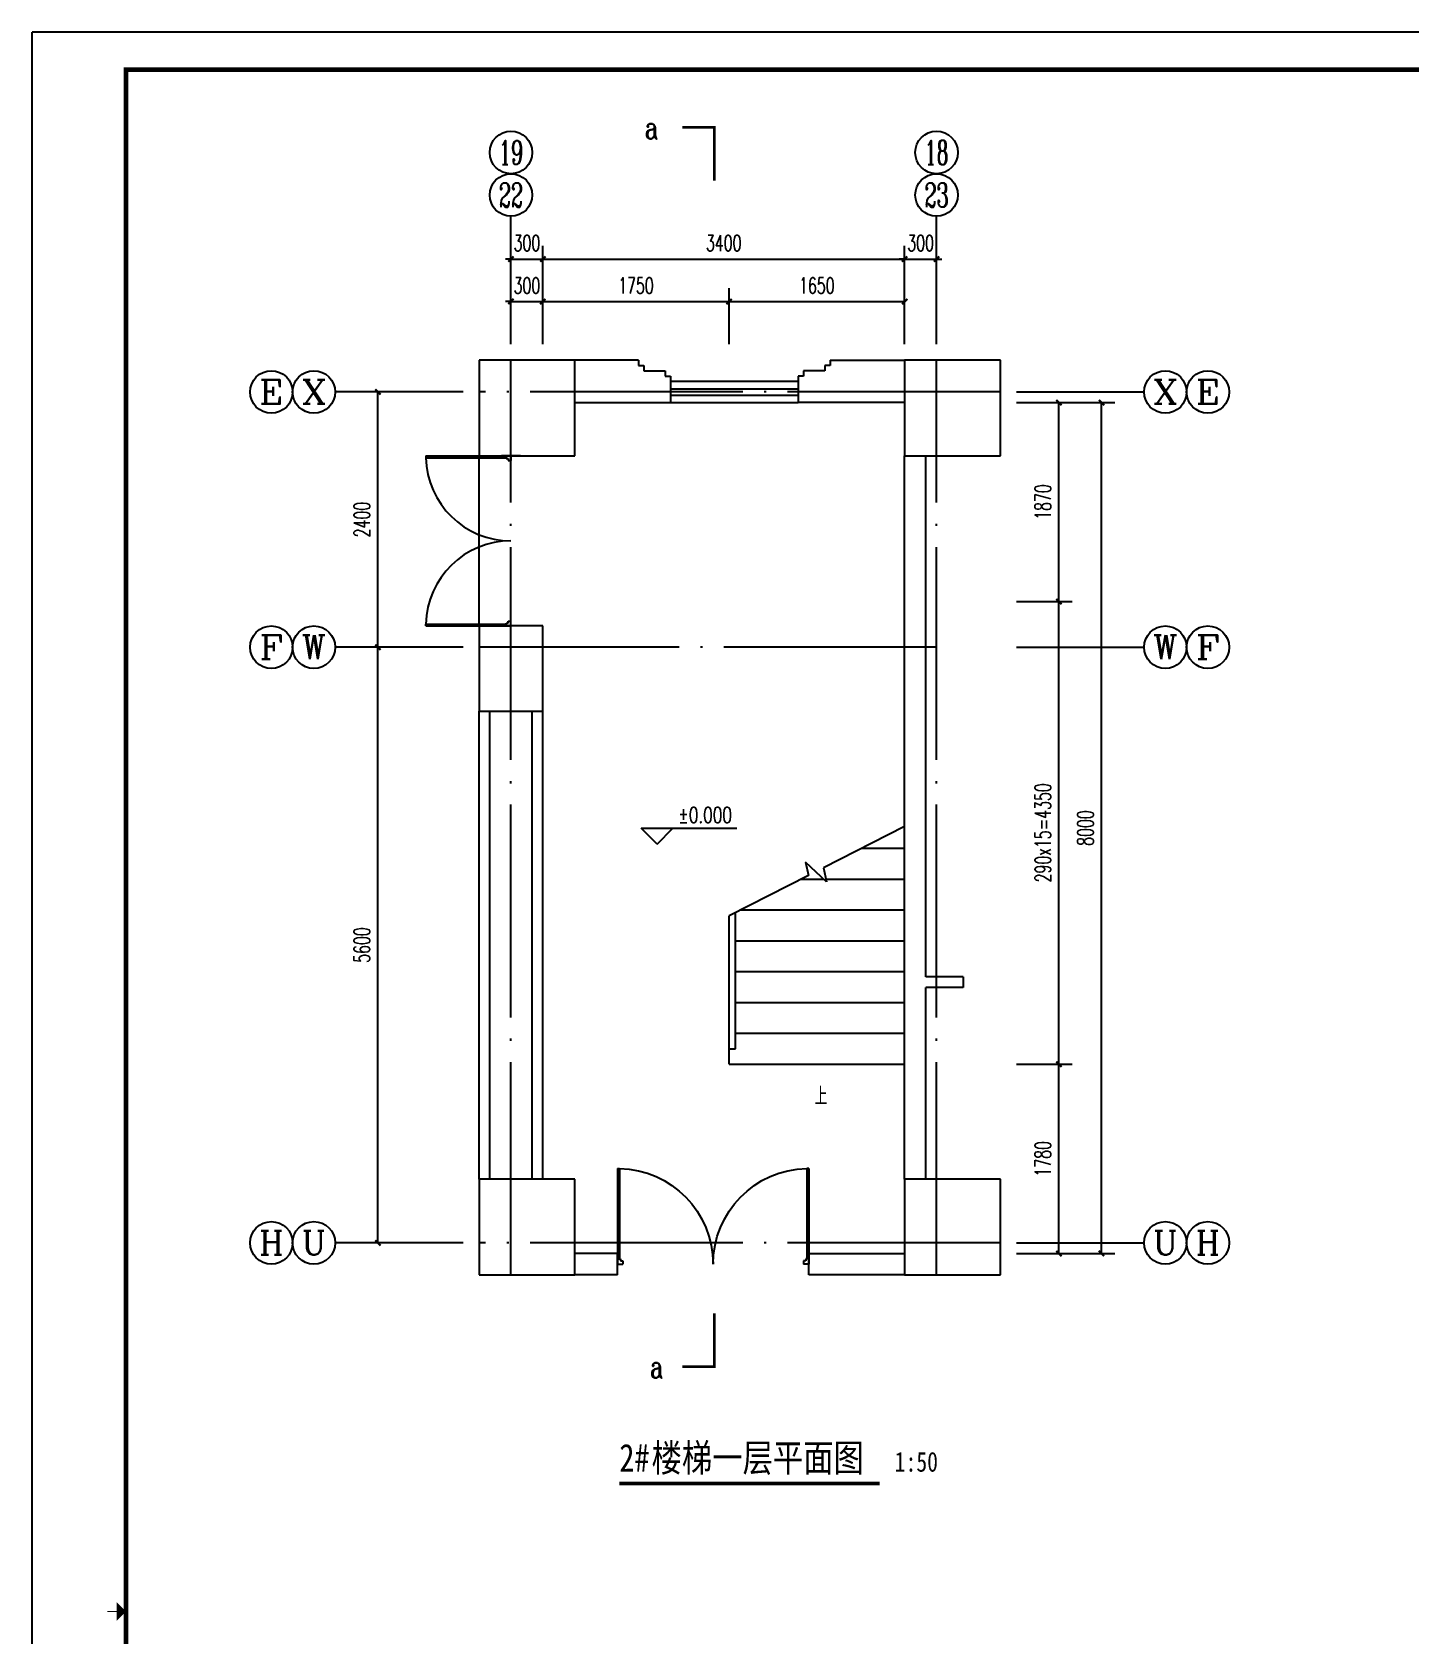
# Model space of a CAD drawing. Extents: x 239268 to 489116, y -316056 to -246175.
# Drawn here: x 262852 to 275793, y -261236 to -246175 of the extents above; entities that cross this region are included whole.
import ezdxf
from ezdxf.enums import TextEntityAlignment as Align

# ---------------------------------------------------------------- set-up
doc = ezdxf.new("R2010")
doc.units = 0
doc.header["$LTSCALE"] = 1000
doc.header["$MEASUREMENT"] = 0
doc.linetypes.add('DOTE', pattern=[2.42, 2, -0.2, 0.02, -0.2])
doc.layers.get('0').update_dxf_attribs({"linetype": 'CONTINUOUS'})
doc.layers.get('Defpoints').update_dxf_attribs({"color": 6, "linetype": 'CONTINUOUS'})
for name, color, linetype in [('A-墙线', 2, 'CONTINUOUS'), ('A-外窗', 145, 'CONTINUOUS'), ('A-门', 167, 'CONTINUOUS'), ('AXIS', 3, 'CONTINUOUS'), ('AXIS_TEXT', 7, 'CONTINUOUS'), ('COLUMN', 2, 'CONTINUOUS'), ('DIM_ELEV', 3, 'CONTINUOUS'), ('DIM_SYMB', 3, 'CONTINUOUS'), ('DOTE', 26, 'DOTE'), ('PUB_TEXT', 7, 'CONTINUOUS'), ('STAIR', 4, 'CONTINUOUS'), ('图框', 85, 'CONTINUOUS')]:
    doc.layers.add(name, color=color, linetype=linetype)
doc.styles.add('_TCH_AXIS', font='COMPLEX', dxfattribs={"bigfont": 'GBCBIG'})
doc.styles.add('_TCH_DIM', font='SIMPLEX', dxfattribs={"bigfont": 'GBCBIG'})
doc.styles.add('_TCH_LABEL', font='COMPLEX', dxfattribs={"bigfont": 'GBCBIG'})
doc.styles.add('COMPLEX', font='COMPLEX')
doc.styles.add('DIM_FONT', font='SIMPLEX.shx', dxfattribs={"width": 0.65})
doc.styles.add('房间名称', font='SIMHEI.TTF', dxfattribs={"width": 0.8})
doc.dimstyles.new('DIMN50', dxfattribs={"dimscale": 0.5, "dimtxt": 300, "dimasz": 100, "dimexe": 250, "dimexo": 300, "dimgap": 150, "dimtad": 1, "dimdec": 0, "dimzin": 0, "dimdsep": 46, "dimtxsty": 'DIM_FONT', "dimblk": 'ARCHTICK', "dimcen": 0.09, "dimclrt": 7, "dimazin": 2, "dimtfac": 1, "dimtdec": 0, "dimtix": 1, "dimtmove": 2, "dimatfit": 3, "dimfxl": 0, "dimtolj": 1, "dimtzin": 0, "dimarcsym": 0})

# ---------------------------------------------------------------- blocks, each defined once
blk = doc.blocks.new('m1800')
at = {"layer": 'A-墙线'}
for p, q in [((-900, -100), (-900, 100)), ((900, -100), (900, 100))]:
    blk.add_line(p, q, dxfattribs=at)
at = {"layer": 'A-门'}
for p, q in [((-900, 900), (-900, 0)), ((-900, 900), (-880, 900)), ((-880, 900), (-880, 50)), ((880, 900), (880, 50)), ((900, 900), (880, 900)), ((900, 900), (900, 0)), ((-900, 50), (-870, 50)), ((-900, 0), (-850, 0)), ((-870, 50), (-870, 30)), ((-870, 30), (-850, 30)), ((-850, 30), (-850, 0)), ((850, 30), (850, 0)), ((870, 30), (850, 30)), ((900, 0), (850, 0)), ((870, 50), (870, 30)), ((900, 50), (870, 50))]:
    blk.add_line(p, q, dxfattribs=at)
for centre, start, end in [((-900, 0), 0, 88.7267), ((900, 0), 91.2733, 180)]:
    blk.add_arc(centre, 900, start, end, dxfattribs=at)
blk = doc.blocks.new('TJAD_TK_A0')
at = {"layer": '图框'}
for p in [(2162, 399.3), (973, -441.7)]:
    blk.add_line(p, (973, 399.3), dxfattribs=at)
at = {"layer": '图框', "const_width": 1.2}
blk.add_lwpolyline([(2152, -431.7), (2152, 389.3), (998, 389.3), (998, -431.7)], close=True, dxfattribs=at)
at = {"layer": '图框', "const_width": 0.3}
blk.add_lwpolyline([(995.5, -21.2), (993, -21.2)], dxfattribs=at)
at = {"layer": '图框'}
blk.add_solid([(995.5, -23.7), (995.5, -18.7), (998, -21.2)], dxfattribs=at)
blk = doc.blocks.new('_ArchTick')
at = {"color": 0, "linetype": 'ByBlock', "const_width": 0.4}
blk.add_lwpolyline([(-0.5, -0.5), (0.5, 0.5)], dxfattribs=at)
blk = doc.blocks.new('*D361')
at = {"layer": 'AXIS', "color": 0, "lineweight": -2}
for p, q in [((266225, -251959), (265978, -251959)), ((266103, -257559), (266103, -251959)), ((266225, -257559), (265978, -257559))]:
    blk.add_line(p, q, dxfattribs=at)
at = {"layer": 'Defpoints', "color": 0}
for p in [(266103, -251959), (266375, -251959), (266375, -257559)]:
    blk.add_point(p, dxfattribs=at)
at = {"layer": 'AXIS', "color": 0, "lineweight": -2, "xscale": 50, "yscale": 50, "zscale": 50}
for p, rotation in [((266103, -251959), 90), ((266103, -257559), 270)]:
    blk.add_blockref('_ArchTick', p, dxfattribs=dict(at, rotation=rotation))
at = {"layer": 'AXIS', "color": 7, "insert": (265953, -254759), "char_height": 150, "attachment_point": 5, "rotation": 90, "style": 'DIM_FONT'}
blk.add_mtext('\\A1;5600', dxfattribs=at)
blk = doc.blocks.new('*D362')
at = {"layer": 'AXIS', "color": 0, "lineweight": -2}
for p, q in [((266225, -249559), (265978, -249559)), ((266103, -251959), (266103, -249559)), ((266225, -251959), (265978, -251959))]:
    blk.add_line(p, q, dxfattribs=at)
at = {"layer": 'Defpoints', "color": 0}
for p in [(266103, -249559), (266375, -249559), (266375, -251959)]:
    blk.add_point(p, dxfattribs=at)
at = {"layer": 'AXIS', "color": 0, "lineweight": -2, "xscale": 50, "yscale": 50, "zscale": 50}
for p, rotation in [((266103, -249559), 90), ((266103, -251959), 270)]:
    blk.add_blockref('_ArchTick', p, dxfattribs=dict(at, rotation=rotation))
at = {"layer": 'AXIS', "color": 7, "insert": (265953, -250759), "char_height": 150, "attachment_point": 5, "rotation": 90, "style": 'DIM_FONT'}
blk.add_mtext('\\A1;2400', dxfattribs=at)
blk = doc.blocks.new('*D363')
at = {"layer": 'AXIS', "color": 0, "lineweight": -2}
for p, q in [((267353, -249109), (267353, -248584)), ((267653, -249109), (267653, -248584)), ((267353, -248709), (267303, -248709)), ((267353, -248709), (267653, -248709)), ((267653, -248709), (267703, -248709))]:
    blk.add_line(p, q, dxfattribs=at)
at = {"layer": 'Defpoints', "color": 0}
for p in [(267653, -248709), (267353, -249259), (267653, -249259)]:
    blk.add_point(p, dxfattribs=at)
at = {"layer": 'AXIS', "color": 0, "lineweight": -2, "xscale": 50, "yscale": 50, "zscale": 50}
blk.add_blockref('_ArchTick', (267353, -248709), dxfattribs=at)
at = {"layer": 'AXIS', "color": 0, "lineweight": -2, "xscale": 50, "yscale": 50, "zscale": 50, "rotation": 180}
blk.add_blockref('_ArchTick', (267653, -248709), dxfattribs=at)
at = {"layer": 'AXIS', "color": 7, "insert": (267503, -248559), "char_height": 150, "attachment_point": 5, "style": 'DIM_FONT'}
blk.add_mtext('\\A1;300', dxfattribs=at)
blk = doc.blocks.new('*D364')
at = {"layer": 'AXIS', "color": 0, "lineweight": -2}
for p, q in [((267653, -249109), (267653, -248584)), ((269403, -249109), (269403, -248584)), ((267653, -248709), (269403, -248709))]:
    blk.add_line(p, q, dxfattribs=at)
at = {"layer": 'Defpoints', "color": 0}
for p in [(269403, -248709), (267653, -249259), (269403, -249259)]:
    blk.add_point(p, dxfattribs=at)
at = {"layer": 'AXIS', "color": 0, "lineweight": -2, "xscale": 50, "yscale": 50, "zscale": 50, "rotation": 180}
blk.add_blockref('_ArchTick', (267653, -248709), dxfattribs=at)
at = {"layer": 'AXIS', "color": 0, "lineweight": -2, "xscale": 50, "yscale": 50, "zscale": 50}
blk.add_blockref('_ArchTick', (269403, -248709), dxfattribs=at)
at = {"layer": 'AXIS', "color": 7, "insert": (268528, -248559), "char_height": 150, "attachment_point": 5, "style": 'DIM_FONT'}
blk.add_mtext('\\A1;1750', dxfattribs=at)
blk = doc.blocks.new('*D365')
at = {"layer": 'AXIS', "color": 0, "lineweight": -2}
for p, q in [((269403, -249109), (269403, -248584)), ((271053, -249109), (271053, -248584)), ((269403, -248709), (271053, -248709))]:
    blk.add_line(p, q, dxfattribs=at)
at = {"layer": 'Defpoints', "color": 0}
for p in [(271053, -248709), (269403, -249259), (271053, -249259)]:
    blk.add_point(p, dxfattribs=at)
at = {"layer": 'AXIS', "color": 0, "lineweight": -2, "xscale": 50, "yscale": 50, "zscale": 50, "rotation": 180}
blk.add_blockref('_ArchTick', (269403, -248709), dxfattribs=at)
at = {"layer": 'AXIS', "color": 0, "lineweight": -2, "xscale": 50, "yscale": 50, "zscale": 50}
blk.add_blockref('_ArchTick', (271053, -248709), dxfattribs=at)
at = {"layer": 'AXIS', "color": 7, "insert": (270228, -248559), "char_height": 150, "attachment_point": 5, "style": 'DIM_FONT'}
blk.add_mtext('\\A1;1650', dxfattribs=at)
blk = doc.blocks.new('*D366')
at = {"layer": 'AXIS', "color": 0, "lineweight": -2}
for p, q in [((267353, -249109), (267353, -248184)), ((267653, -249109), (267653, -248184)), ((267353, -248309), (267303, -248309)), ((267353, -248309), (267653, -248309)), ((267653, -248309), (267703, -248309))]:
    blk.add_line(p, q, dxfattribs=at)
at = {"layer": 'Defpoints', "color": 0}
for p in [(267653, -248309), (267353, -249259), (267653, -249259)]:
    blk.add_point(p, dxfattribs=at)
at = {"layer": 'AXIS', "color": 0, "lineweight": -2, "xscale": 50, "yscale": 50, "zscale": 50}
blk.add_blockref('_ArchTick', (267353, -248309), dxfattribs=at)
at = {"layer": 'AXIS', "color": 0, "lineweight": -2, "xscale": 50, "yscale": 50, "zscale": 50, "rotation": 180}
blk.add_blockref('_ArchTick', (267653, -248309), dxfattribs=at)
at = {"layer": 'AXIS', "color": 7, "insert": (267503, -248159), "char_height": 150, "attachment_point": 5, "style": 'DIM_FONT'}
blk.add_mtext('\\A1;300', dxfattribs=at)
blk = doc.blocks.new('*D367')
at = {"layer": 'AXIS', "color": 0, "lineweight": -2}
for p, q in [((267653, -249109), (267653, -248184)), ((271053, -249109), (271053, -248184)), ((267653, -248309), (271053, -248309))]:
    blk.add_line(p, q, dxfattribs=at)
at = {"layer": 'Defpoints', "color": 0}
for p in [(271053, -248309), (267653, -249259), (271053, -249259)]:
    blk.add_point(p, dxfattribs=at)
at = {"layer": 'AXIS', "color": 0, "lineweight": -2, "xscale": 50, "yscale": 50, "zscale": 50, "rotation": 180}
blk.add_blockref('_ArchTick', (267653, -248309), dxfattribs=at)
at = {"layer": 'AXIS', "color": 0, "lineweight": -2, "xscale": 50, "yscale": 50, "zscale": 50}
blk.add_blockref('_ArchTick', (271053, -248309), dxfattribs=at)
at = {"layer": 'AXIS', "color": 7, "insert": (269353, -248159), "char_height": 150, "attachment_point": 5, "style": 'DIM_FONT'}
blk.add_mtext('\\A1;3400', dxfattribs=at)
blk = doc.blocks.new('*D368')
at = {"layer": 'AXIS', "color": 0, "lineweight": -2}
for p, q in [((271053, -249109), (271053, -248184)), ((271353, -249109), (271353, -248184)), ((271053, -248309), (271003, -248309)), ((271053, -248309), (271353, -248309)), ((271353, -248309), (271403, -248309))]:
    blk.add_line(p, q, dxfattribs=at)
at = {"layer": 'Defpoints', "color": 0}
for p in [(271353, -248309), (271053, -249259), (271353, -249259)]:
    blk.add_point(p, dxfattribs=at)
at = {"layer": 'AXIS', "color": 0, "lineweight": -2, "xscale": 50, "yscale": 50, "zscale": 50}
blk.add_blockref('_ArchTick', (271053, -248309), dxfattribs=at)
at = {"layer": 'AXIS', "color": 0, "lineweight": -2, "xscale": 50, "yscale": 50, "zscale": 50, "rotation": 180}
blk.add_blockref('_ArchTick', (271353, -248309), dxfattribs=at)
at = {"layer": 'AXIS', "color": 7, "insert": (271203, -248159), "char_height": 150, "attachment_point": 5, "style": 'DIM_FONT'}
blk.add_mtext('\\A1;300', dxfattribs=at)
blk = doc.blocks.new('*D369')
at = {"layer": 'AXIS', "color": 0, "lineweight": -2}
for p, q in [((272103, -255879), (272628, -255879)), ((272503, -257659), (272503, -255879)), ((272103, -257659), (272628, -257659))]:
    blk.add_line(p, q, dxfattribs=at)
at = {"layer": 'Defpoints', "color": 0}
for p in [(271953, -255879), (272503, -255879), (271953, -257659)]:
    blk.add_point(p, dxfattribs=at)
at = {"layer": 'AXIS', "color": 0, "lineweight": -2, "xscale": 50, "yscale": 50, "zscale": 50}
for p, rotation in [((272503, -255879), 90), ((272503, -257659), 270)]:
    blk.add_blockref('_ArchTick', p, dxfattribs=dict(at, rotation=rotation))
at = {"layer": 'AXIS', "color": 7, "insert": (272353, -256769), "char_height": 150, "attachment_point": 5, "rotation": 90, "style": 'DIM_FONT'}
blk.add_mtext('\\A1;1780', dxfattribs=at)
blk = doc.blocks.new('*D370')
at = {"layer": 'AXIS', "color": 0, "lineweight": -2}
for p, q in [((272103, -251529), (272628, -251529)), ((272503, -255879), (272503, -251529)), ((272103, -255879), (272628, -255879))]:
    blk.add_line(p, q, dxfattribs=at)
at = {"layer": 'Defpoints', "color": 0}
for p in [(271953, -251529), (272503, -251529), (271953, -255879)]:
    blk.add_point(p, dxfattribs=at)
at = {"layer": 'AXIS', "color": 0, "lineweight": -2, "xscale": 50, "yscale": 50, "zscale": 50}
for p, rotation in [((272503, -251529), 90), ((272503, -255879), 270)]:
    blk.add_blockref('_ArchTick', p, dxfattribs=dict(at, rotation=rotation))
at = {"layer": 'AXIS', "color": 7, "insert": (272353, -253704), "char_height": 150, "attachment_point": 5, "rotation": 90, "style": 'DIM_FONT'}
blk.add_mtext('\\A1;290x15=4350', dxfattribs=at)
blk = doc.blocks.new('*D371')
at = {"layer": 'AXIS', "color": 0, "lineweight": -2}
for p, q in [((272103, -249659), (272628, -249659)), ((272503, -251529), (272503, -249659)), ((272103, -251529), (272628, -251529))]:
    blk.add_line(p, q, dxfattribs=at)
at = {"layer": 'Defpoints', "color": 0}
for p in [(271953, -249659), (272503, -249659), (271953, -251529)]:
    blk.add_point(p, dxfattribs=at)
at = {"layer": 'AXIS', "color": 0, "lineweight": -2, "xscale": 50, "yscale": 50, "zscale": 50}
for p, rotation in [((272503, -249659), 90), ((272503, -251529), 270)]:
    blk.add_blockref('_ArchTick', p, dxfattribs=dict(at, rotation=rotation))
at = {"layer": 'AXIS', "color": 7, "insert": (272353, -250594), "char_height": 150, "attachment_point": 5, "rotation": 90, "style": 'DIM_FONT'}
blk.add_mtext('\\A1;1870', dxfattribs=at)
blk = doc.blocks.new('*D372')
at = {"layer": 'AXIS', "color": 0, "lineweight": -2}
for p, q in [((272103, -249659), (273028, -249659)), ((272903, -257659), (272903, -249659)), ((272103, -257659), (273028, -257659))]:
    blk.add_line(p, q, dxfattribs=at)
at = {"layer": 'Defpoints', "color": 0}
for p in [(271953, -249659), (272903, -249659), (271953, -257659)]:
    blk.add_point(p, dxfattribs=at)
at = {"layer": 'AXIS', "color": 0, "lineweight": -2, "xscale": 50, "yscale": 50, "zscale": 50}
for p, rotation in [((272903, -249659), 90), ((272903, -257659), 270)]:
    blk.add_blockref('_ArchTick', p, dxfattribs=dict(at, rotation=rotation))
at = {"layer": 'AXIS', "color": 7, "insert": (272753, -253659), "char_height": 150, "attachment_point": 5, "rotation": 90, "style": 'DIM_FONT'}
blk.add_mtext('\\A1;8000', dxfattribs=at)
blk = doc.blocks.new('_AXISO')
blk.add_circle((0, 0), 0.5)
at = {"layer": 'AXIS_TEXT', "style": 'COMPLEX', "width": 1.041667}
blk.add_attdef('A', text='', height=0.56, dxfattribs=at).set_placement((-0.25, -0.28), (0.25, -0.28), align=Align.FIT)

msp = doc.modelspace()

# ---------------------------------------------------------------- linework, layer by layer
at = {"layer": 'A-墙线'}
for p, q in [((268553.2, -249259), (267953.2, -249259)), ((268553.2, -249259), (268553.2, -249309)), ((270353.2, -249259), (270353.2, -249309)), ((270353.2, -249259), (271053.2, -249259)), ((268553.2, -249309), (268603.2, -249309)), ((268603.2, -249309), (268603.2, -249359)), ((268603.2, -249359), (268803.2, -249359)), ((268803.2, -249359), (268803.2, -249409)), ((268803.2, -249409), (268853.2, -249409)), ((268853.2, -249409), (268853.2, -249659)), ((270103.2, -249409), (270053.2, -249409)), ((270053.2, -249409), (270053.2, -249659)), ((270103.2, -249359), (270103.2, -249409)), ((270303.2, -249359), (270103.2, -249359)), ((270303.2, -249309), (270303.2, -249359)), ((270353.2, -249309), (270303.2, -249309)), ((267953.2, -249659), (268853.2, -249659)), ((271053.2, -249659), (270053.2, -249659)), ((271053.2, -256959), (271053.2, -250159)), ((271253.2, -255059), (271253.2, -250159)), ((267053.2, -256959), (267053.2, -252559)), ((267153.2, -256959), (267153.2, -252559)), ((267553.2, -256959), (267553.2, -252559)), ((267653.2, -256959), (267653.2, -252559)), ((271603.2, -255059), (271253.2, -255059)), ((271603.2, -255159), (271253.2, -255159)), ((271253.2, -256959), (271253.2, -255159)), ((268353.2, -257659), (267953.2, -257659)), ((270153.2, -257659), (271053.2, -257659)), ((268353.2, -257859), (267953.2, -257859)), ((271053.2, -257859), (270153.2, -257859))]:
    msp.add_line(p, q, dxfattribs=at)
at = {"layer": 'A-外窗'}
for p, q in [((268853.2, -249459), (270053.2, -249459)), ((268853.2, -249529), (270053.2, -249529)), ((268853.2, -249589), (270053.2, -249589)), ((268853.2, -249659), (270053.2, -249659))]:
    msp.add_line(p, q, dxfattribs=at)
at = {"layer": 'A-门'}
msp.add_line((267053.2, -251759), (267053.2, -250159), dxfattribs=at)
at = {"layer": 'AXIS'}
for p, q in [((267353.2, -247507.3), (267353.2, -247507.3)), ((271353.2, -247507.3), (271353.2, -247507.3)), ((267353.2, -249109), (267353.2, -247907.3)), ((271353.2, -249109), (271353.2, -247907.3)), ((265301.4, -249559), (265301.4, -249559)), ((266903.2, -249559), (265701.4, -249559)), ((272103.2, -249559), (273303.2, -249559)), ((273703.2, -249559), (273703.2, -249559)), ((265301.4, -251959), (265301.4, -251959)), ((266903.2, -251959), (265701.4, -251959)), ((272103.2, -251959), (273303.2, -251959)), ((273703.2, -251959), (273703.2, -251959)), ((265301.4, -257559), (265301.4, -257559)), ((266903.2, -257559), (265701.4, -257559)), ((272103.2, -257559), (273303.2, -257559)), ((273703.2, -257559), (273703.2, -257559))]:
    msp.add_line(p, q, dxfattribs=at)
at = {"layer": 'COLUMN'}
for p, q in [((267953.2, -249259), (267053.2, -249259)), ((267053.2, -249259), (267053.2, -250159)), ((267953.2, -250159), (267953.2, -249259)), ((271953.2, -249259), (271053.2, -249259)), ((271053.2, -249259), (271053.2, -250159)), ((271953.2, -250159), (271953.2, -249259)), ((267053.2, -250159), (267953.2, -250159)), ((271053.2, -250159), (271953.2, -250159)), ((267653.2, -251759), (267053.2, -251759)), ((267053.2, -251759), (267053.2, -252559)), ((267653.2, -252559), (267653.2, -251759)), ((267053.2, -252559), (267653.2, -252559)), ((267953.2, -256959), (267053.2, -256959)), ((267053.2, -256959), (267053.2, -257859)), ((267953.2, -257859), (267953.2, -256959)), ((271953.2, -256959), (271053.2, -256959)), ((271053.2, -256959), (271053.2, -257859)), ((271953.2, -257859), (271953.2, -256959)), ((267053.2, -257859), (267953.2, -257859)), ((271053.2, -257859), (271953.2, -257859))]:
    msp.add_line(p, q, dxfattribs=at)
at = {"layer": 'Defpoints'}
msp.add_line((271603.2, -255059), (271603.2, -255159), dxfattribs=at)
at = {"layer": 'DIM_ELEV'}
for p, q in [((268725.8, -253810.5), (268575.8, -253660.5)), ((268575.8, -253660.5), (269475.8, -253660.5)), ((268725.8, -253810.5), (268875.8, -253660.5))]:
    msp.add_line(p, q, dxfattribs=at)
at = {"layer": 'DIM_SYMB'}
for points, const_width in [([(268963.1, -247072.1), (269263.1, -247072.1), (269263.1, -247572.1)], 25), ([(269263.1, -258222.7), (269263.1, -258722.7), (268963.1, -258722.7)], 25), ([(268371.7, -259821.9), (270819.9, -259821.9)], 35)]:
    msp.add_lwpolyline(points, dxfattribs=dict(at, const_width=const_width))
msp.add_lwpolyline([(270258.2, -255879, 0, 0, 0), (270258.2, -254289, 40, 0, 0), (270258.2, -254139, 0, 0, 0)], format="xyseb", dxfattribs=at)
at = {"layer": 'DOTE'}
for p, q in [((267353.2, -257859), (267353.2, -249259)), ((271353.2, -257859), (271353.2, -249259)), ((271953.2, -249559), (267053.2, -249559)), ((271353.2, -251959), (267053.2, -251959)), ((271953.2, -257559), (267053.2, -257559))]:
    msp.add_line(p, q, dxfattribs=at)
at = {"layer": 'STAIR'}
for p, q in [((271053.2, -253645.3), (270290.5, -254032.5)), ((271053.2, -255879), (271053.2, -253645.3)), ((270651.9, -253849), (271053.2, -253849)), ((270318.4, -254164.6), (270121.9, -253980.8)), ((270121.9, -253980.8), (270148.1, -254104.8)), ((270290.5, -254032.5), (270318.4, -254164.6)), ((270148.1, -254104.8), (269403.2, -254482.9)), ((270080.7, -254139), (270291, -254139)), ((270313, -254139), (271053.2, -254139)), ((269403.2, -255734), (269403.2, -254482.9)), ((269403.2, -255734), (269403.2, -254482.9)), ((269463.2, -255734), (269463.2, -254452.5)), ((269509.4, -254429), (271053.2, -254429)), ((269463.2, -254719), (271053.2, -254719)), ((269463.2, -255009), (271053.2, -255009)), ((269463.2, -255299), (271053.2, -255299)), ((269403.2, -255879), (269403.2, -255734)), ((269403.2, -255734), (269463.2, -255734)), ((269463.2, -255589), (271053.2, -255589)), ((269403.2, -255879), (271053.2, -255879))]:
    msp.add_line(p, q, dxfattribs=at)

# ---------------------------------------------------------------- block references
at = {"layer": 'A-门', "xscale": 0.8888874584808946, "yscale": 0.8888874584808946, "zscale": 0.8888874583541028, "rotation": 90}
msp.add_blockref('m1800', (267353.2, -250959), dxfattribs=at)
at = {"layer": 'A-门', "xscale": -1}
msp.add_blockref('m1800', (269253.2, -257759), dxfattribs=at)
at = {"layer": 'AXIS'}
ref = msp.add_blockref('_AXISO', (267353.2, -247307.3), dxfattribs=dict(at, xscale=400, yscale=400, zscale=400))
ref.add_attrib('A', '19', dxfattribs={"layer": 'AXIS_TEXT', "height": 226.27, "style": '_TCH_AXIS', "width": 0.724138}).set_placement((267240.1, -247420.4), (267466.3, -247420.4), align=Align.FIT)
ref = msp.add_blockref('_AXISO', (271353.2, -247307.3), dxfattribs=dict(at, xscale=400, yscale=400, zscale=400))
ref.add_attrib('A', '18', dxfattribs={"layer": 'AXIS_TEXT', "height": 226.27, "style": '_TCH_AXIS', "width": 0.724138}).set_placement((271240.1, -247420.4), (271466.3, -247420.4), align=Align.FIT)
ref = msp.add_blockref('_AXISO', (267353.2, -247707.3), dxfattribs=dict(at, xscale=400, yscale=400, zscale=400))
ref.add_attrib('A', '22', dxfattribs={"layer": 'AXIS_TEXT', "height": 226.27, "style": '_TCH_AXIS', "width": 0.617647}).set_placement((267240.1, -247820.4), (267466.3, -247820.4), align=Align.FIT)
ref = msp.add_blockref('_AXISO', (271353.2, -247707.3), dxfattribs=dict(at, xscale=400, yscale=400, zscale=400))
ref.add_attrib('A', '23', dxfattribs={"layer": 'AXIS_TEXT', "height": 226.27, "style": '_TCH_AXIS', "width": 0.617647}).set_placement((271240.1, -247820.4), (271466.3, -247820.4), align=Align.FIT)
ref = msp.add_blockref('_AXISO', (265101.4, -249559), dxfattribs=dict(at, xscale=400, yscale=400, zscale=400))
ref.add_attrib('A', 'E', dxfattribs={"layer": 'AXIS_TEXT', "height": 226.3, "style": '_TCH_AXIS', "width": 1.3125}).set_placement((264988.3, -249672.1), (265214.6, -249672.1), align=Align.FIT)
ref = msp.add_blockref('_AXISO', (265501.4, -249559), dxfattribs=dict(at, xscale=400, yscale=400, zscale=400))
ref.add_attrib('A', 'X', dxfattribs={"layer": 'AXIS_TEXT', "height": 226.3, "style": '_TCH_AXIS', "width": 1.166667}).set_placement((265388.3, -249672.1), (265614.6, -249672.1), align=Align.FIT)
ref = msp.add_blockref('_AXISO', (273503.2, -249559), dxfattribs=dict(at, xscale=400, yscale=400, zscale=400))
ref.add_attrib('A', 'X', dxfattribs={"layer": 'AXIS_TEXT', "height": 226.3, "style": '_TCH_AXIS', "width": 1.166667}).set_placement((273390.1, -249672.1), (273616.3, -249672.1), align=Align.FIT)
ref = msp.add_blockref('_AXISO', (273903.2, -249559), dxfattribs=dict(at, xscale=400, yscale=400, zscale=400))
ref.add_attrib('A', 'E', dxfattribs={"layer": 'AXIS_TEXT', "height": 226.3, "style": '_TCH_AXIS', "width": 1.3125}).set_placement((273790.1, -249672.1), (274016.3, -249672.1), align=Align.FIT)
ref = msp.add_blockref('_AXISO', (265101.4, -251959), dxfattribs=dict(at, xscale=400, yscale=400, zscale=400))
ref.add_attrib('A', 'F', dxfattribs={"layer": 'AXIS_TEXT', "height": 226.3, "style": '_TCH_AXIS', "width": 1.3125}).set_placement((264988.3, -252072.1), (265214.6, -252072.1), align=Align.FIT)
ref = msp.add_blockref('_AXISO', (265501.4, -251959), dxfattribs=dict(at, xscale=400, yscale=400, zscale=400))
ref.add_attrib('A', 'W', dxfattribs={"layer": 'AXIS_TEXT', "height": 226.3, "style": '_TCH_AXIS', "width": 0.954545}).set_placement((265388.3, -252072.1), (265614.6, -252072.1), align=Align.FIT)
ref = msp.add_blockref('_AXISO', (273503.2, -251959), dxfattribs=dict(at, xscale=400, yscale=400, zscale=400))
ref.add_attrib('A', 'W', dxfattribs={"layer": 'AXIS_TEXT', "height": 226.3, "style": '_TCH_AXIS', "width": 0.954545}).set_placement((273390.1, -252072.1), (273616.3, -252072.1), align=Align.FIT)
ref = msp.add_blockref('_AXISO', (273903.2, -251959), dxfattribs=dict(at, xscale=400, yscale=400, zscale=400))
ref.add_attrib('A', 'F', dxfattribs={"layer": 'AXIS_TEXT', "height": 226.3, "style": '_TCH_AXIS', "width": 1.3125}).set_placement((273790.1, -252072.1), (274016.3, -252072.1), align=Align.FIT)
ref = msp.add_blockref('_AXISO', (265101.4, -257559), dxfattribs=dict(at, xscale=400, yscale=400, zscale=400))
ref.add_attrib('A', 'H', dxfattribs={"layer": 'AXIS_TEXT', "height": 226.3, "style": '_TCH_AXIS', "width": 1.05}).set_placement((264988.3, -257672.1), (265214.6, -257672.1), align=Align.FIT)
ref = msp.add_blockref('_AXISO', (265501.4, -257559), dxfattribs=dict(at, xscale=400, yscale=400, zscale=400))
ref.add_attrib('A', 'U', dxfattribs={"layer": 'AXIS_TEXT', "height": 226.3, "style": '_TCH_AXIS', "width": 1.05}).set_placement((265388.3, -257672.1), (265614.6, -257672.1), align=Align.FIT)
ref = msp.add_blockref('_AXISO', (273503.2, -257559), dxfattribs=dict(at, xscale=400, yscale=400, zscale=400))
ref.add_attrib('A', 'U', dxfattribs={"layer": 'AXIS_TEXT', "height": 226.3, "style": '_TCH_AXIS', "width": 1.05}).set_placement((273390.1, -257672.1), (273616.3, -257672.1), align=Align.FIT)
ref = msp.add_blockref('_AXISO', (273903.2, -257559), dxfattribs=dict(at, xscale=400, yscale=400, zscale=400))
ref.add_attrib('A', 'H', dxfattribs={"layer": 'AXIS_TEXT', "height": 226.3, "style": '_TCH_AXIS', "width": 1.05}).set_placement((273790.1, -257672.1), (274016.3, -257672.1), align=Align.FIT)
at = {"layer": '图框', "xscale": 35.31510107015492, "yscale": 35.31510107015492, "zscale": 35.31510107015458}
msp.add_blockref('TJAD_TK_A0', (228490.8, -260276.3), dxfattribs=at)

# ---------------------------------------------------------------- texts
at = {"layer": 'PUB_TEXT'}
for s, height, style, width, p in [('a', 212.5, '_TCH_LABEL', 0.705882, (268611.2, -247178.3)), ('%%P0.000', 148.75, '_TCH_DIM', 0.705882, (268925.8, -253610.5)), ('a', 212.5, '_TCH_LABEL', 0.705882, (268659.5, -258828.9)), ('2#', 261.39, '房间名称', 0.8, (268371.7, -259710.5)), ('楼梯一层平面图', 261.39, '房间名称', 0.8, (268674.1, -259710.5)), ('1:50', 186.71, '房间名称', 0.8, (270959.9, -259710.5))]:
    msp.add_text(s, height=height, dxfattribs=dict(at, style=style, width=width)).set_placement(p)
at = {"layer": 'PUB_TEXT', "style": '_TCH_DIM'}
msp.add_text('上', height=168.8, dxfattribs=at).set_placement((270206.1, -256264))

# ---------------------------------------------------------------- dimensions: what is measured, and where the dimension line sits
at = {"layer": 'AXIS'}
for p1, p2, distance, picture, middle in [((267353.2, -249259), (267653.2, -249259), 950, '*D366', (267503.2, -248159)), ((267653.2, -249259), (271053.2, -249259), 950, '*D367', (269353.2, -248159)), ((271053.2, -249259), (271353.2, -249259), 950, '*D368', (271203.2, -248159)), ((267353.2, -249259), (267653.2, -249259), 550, '*D363', (267503.2, -248559)), ((267653.2, -249259), (269403.2, -249259), 550, '*D364', (268528.2, -248559)), ((269403.2, -249259), (271053.2, -249259), 550, '*D365', (270228.2, -248559)), ((266374.7, -251959), (266374.7, -249559), 271.5, '*D362', (265953.2, -250759)), ((271953.2, -251529), (271953.2, -249659), -550, '*D371', (272353.2, -250594)), ((271953.2, -257659), (271953.2, -249659), -950, '*D372', (272753.2, -253659)), ((266374.7, -257559), (266374.7, -251959), 271.5, '*D361', (265953.2, -254759)), ((271953.2, -257659), (271953.2, -255879), -550, '*D369', (272353.2, -256769))]:
    dim = msp.add_aligned_dim(p1=p1, p2=p2, distance=distance, dimstyle='DIMN50', dxfattribs=at)
    dim.commit()
    dim.dimension.update_dxf_attribs({"geometry": picture, "text_midpoint": middle})
dim = msp.add_aligned_dim(p1=(271953.2, -255879), p2=(271953.2, -251529), distance=-550, text='290x15=4350', dimstyle='DIMN50', dxfattribs=at)
dim.commit()
dim.dimension.update_dxf_attribs({"geometry": '*D370', "text_midpoint": (272353.2, -253704)})

doc.saveas('drawing.dxf')
